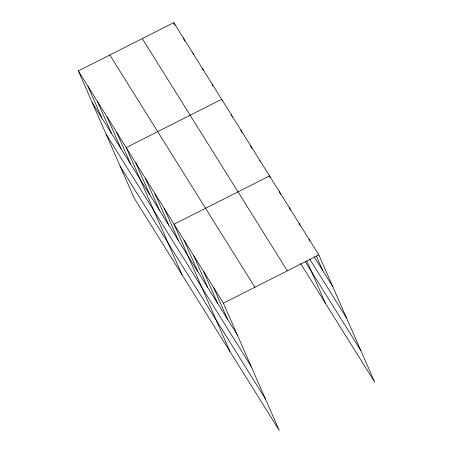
<?xml version="1.0" encoding="UTF-8"?>
<svg xmlns="http://www.w3.org/2000/svg" width="453" height="453" viewBox="0 0 453 453"><rect width="100%" height="100%" fill="white"/><g stroke="black" fill="none" stroke-linecap="round" stroke-linejoin="round"><path stroke-width="0.68" d="M78.346 70.928L223.38 303.17L279.212 430.35L134.173 198.108L78.346 70.928L173.788 22.65L318.827 254.892L374.654 382.072L300.673 263.612M223.38 303.17L318.827 254.892M314.122 256.783L332.751 286.613M309.688 259.042L346.579 318.114M305.254 261.585L360.826 350.571M142.293 38.584L287.327 270.826M109.841 54.994L254.88 287.236M92.27 102.65L237.304 334.892M106.098 134.15L251.138 366.392M120.345 166.608L265.384 398.85M308.963 239.099L309.818 241.041M316.353 255.934L322.887 270.82M299.099 223.306L299.954 225.249M289.24 207.514L290.373 210.101M279.376 191.721L280.515 194.314M270.367 177.87L269.512 175.928L174.071 224.207L229.898 351.386M306.857 261.002L325.345 303.108M259.943 160.6L260.509 161.897M250.367 145.271L251.789 148.51M240.798 129.943L241.936 132.536M231.223 114.62L232.361 117.208M222.502 101.234L221.653 99.292L126.206 147.565L182.038 274.75M212.078 83.964L212.933 85.906M202.508 68.635L203.357 70.577M192.933 53.307L193.505 54.603M183.363 37.978L184.784 41.217M173.788 22.65L174.926 25.238M213.522 287.378L227.446 319.099M203.657 271.585L217.582 303.306M193.793 255.792L207.717 287.513M183.929 239.999L197.859 271.721M164.496 208.878L178.42 240.6M154.926 193.55L168.85 225.277M145.351 178.222L159.28 209.949M135.781 162.893L149.705 194.62M116.636 132.236L130.56 163.963M107.061 116.914L120.991 148.635M97.491 101.585L111.415 133.307M87.916 86.257L101.846 117.978"/></g></svg>
